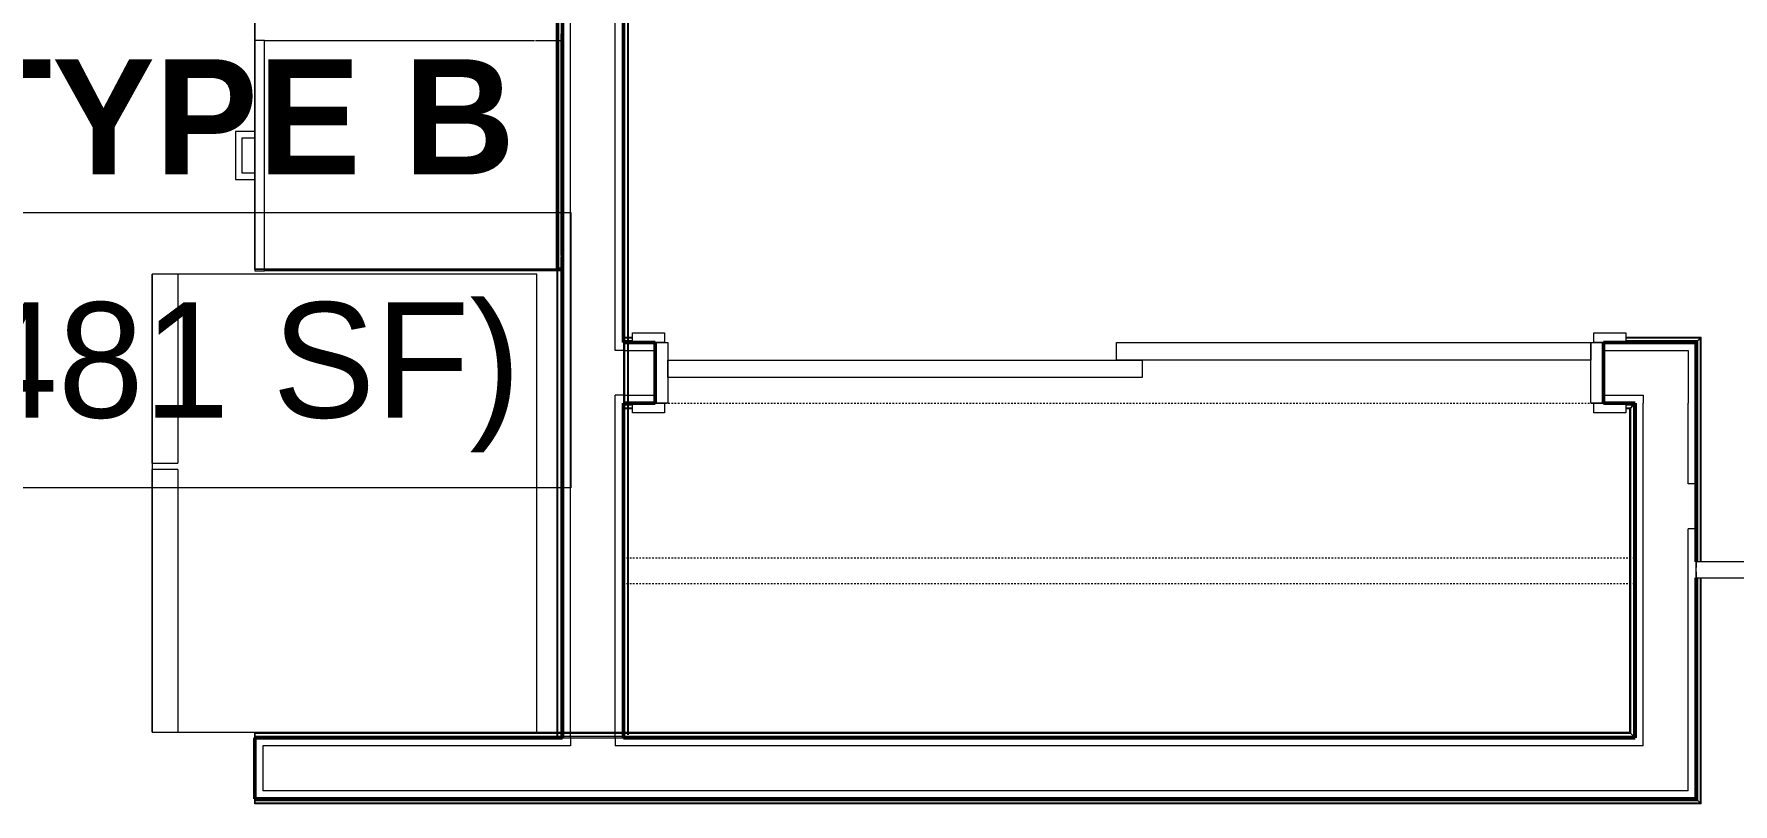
# Model space of a CAD drawing. Header units: inches. Extents: x -4235 to -464, y 9767 to 12347.
# Drawn here: x -3722.7 to -3590.2, y 10392.3 to 10452.4 of the extents above; entities that cross this region are included whole.
import ezdxf

# ---------------------------------------------------------------- set-up
doc = ezdxf.new("R2010")
doc.units = ezdxf.units.IN
doc.header["$MEASUREMENT"] = 0
doc.linetypes.add('Dash', pattern=[0.25, 0.125, -0.125])
for name, color, linetype, lineweight in [('0-1', 170, 'Continuous', 5), ('0-2', 10, 'Continuous', 9), ('A-AREA-IDEN', 2, 'Continuous', 9), ('A-DOOR-1', 7, 'Continuous', 9), ('A-DOOR-2', 130, 'Continuous', 20), ('A-DOOR-3', 250, 'Continuous', 50), ('A-DOOR-FRAM-1', 130, 'Continuous', 20), ('A-WALL-1', 250, 'Continuous', 50), ('A-WALL-2', 50, 'Continuous', 13), ('A-WALL-3', 10, 'Continuous', 9), ('A-WALL-4', 254, 'Continuous', 9), ('A-WALL-5', 7, 'Continuous', 9), ('A-WALL-6', 113, 'Continuous', 9), ('Q-CASE-1', 254, 'Continuous', 9), ('Q-CASE-2', 7, 'Continuous', 9), ('Q-CASE-4', 10, 'Continuous', 9), ('Q-CASE-HDLN-1', 7, 'Dash', 9), ('Q-SPCQ-1', 7, 'Continuous', 9)]:
    doc.layers.add(name, color=color, linetype=linetype, lineweight=lineweight)
doc.styles.add('Century Gothic', font='ufonts.com_century-gothic.ttf', dxfattribs={"height": 9})
doc.styles.add('Century Gothic_B', font='GOTHICB.TTF', dxfattribs={"height": 9})

# ---------------------------------------------------------------- blocks, each defined once
blk = doc.blocks.new('Basic Wall _ INT - W4BØF - _5_8 GYP - 2X4 WOOD_BATT_ - 5_8 GYP_ - ___-2693828-BACKGROUND - 3RD FLOOR')
at = {"layer": 'A-WALL-3'}
for p, q in [((-3676.74, 10428.49), (-3676.74, 10428.78)), ((-3676.74, 10428.78), (-3676.74, 10428.72)), ((-3676.74, 10428.72), (-3676.74, 10428.57)), ((-3676.74, 10428.57), (-3676.74, 10428.5)), ((-3676.74, 10428.43), (-3676.74, 10428.49)), ((-3676.74, 10428.39), (-3676.74, 10428.36)), ((-3676.58, 10428.72), (-3676.54, 10428.72)), ((-3676.52, 10428.72), (-3676.45, 10428.72)), ((-3676.42, 10428.72), (-3676.33, 10428.72)), ((-3598.52, 10428.36), (-3600.27, 10428.36)), ((-3593.05, 10428.36), (-3593.02, 10428.39)), ((-3592.91, 10428.5), (-3592.85, 10428.57)), ((-3592.84, 10428.57), (-3592.7, 10428.72)), ((-3592.7, 10428.72), (-3592.64, 10428.78))]:
    blk.add_line(p, q, dxfattribs=at)
at = {"layer": 'A-WALL-4'}
for p, q in [((-3676.74, 10428.41), (-3676.74, 10428.43)), ((-3676.74, 10428.36), (-3676.74, 10428.41)), ((-3676.02, 10428.36), (-3676.74, 10428.36)), ((-3676.58, 10428.78), (-3676.54, 10428.78)), ((-3676.52, 10428.78), (-3676.45, 10428.78)), ((-3676.42, 10428.78), (-3676.33, 10428.78)), ((-3676.33, 10428.72), (-3676.02, 10428.72)), ((-3598.52, 10428.72), (-3592.7, 10428.72)), ((-3593.05, 10428.36), (-3598.52, 10428.36))]:
    blk.add_line(p, q, dxfattribs=at)
at = {"layer": 'A-WALL-5'}
for p, q in [((-3676.02, 10428.49), (-3676.74, 10428.49)), ((-3676.33, 10428.78), (-3676.02, 10428.78)), ((-3598.52, 10428.78), (-3592.64, 10428.78)), ((-3592.92, 10428.49), (-3598.52, 10428.49))]:
    blk.add_line(p, q, dxfattribs=at)
at = {"layer": 'A-WALL-5', "flags": 128}
for points in [[(-3592.92, 10428.49), (-3592.93, 10428.49), (-3592.93, 10428.48), (-3592.95, 10428.47), (-3592.96, 10428.45), (-3592.98, 10428.43), (-3593.01, 10428.41)], [(-3592.64, 10428.78), (-3592.75, 10428.66), (-3592.85, 10428.57), (-3592.9, 10428.51), (-3592.92, 10428.49)]]:
    blk.add_lwpolyline(points, dxfattribs=at)
blk = doc.blocks.new('Basic Wall _ INT - W4BØF - _5_8 GYP - 2X4 WOOD_BATT_ - 5_8 GYP_ - ___-2693827-BACKGROUND - 3RD FLOOR')
at = {"layer": 'A-WALL-3'}
for p, q in [((-3676.74, 10423.61), (-3676.74, 10423.59)), ((-3676.74, 10423.49), (-3676.74, 10423.55)), ((-3676.74, 10423.2), (-3676.74, 10423.49)), ((-3676.74, 10423.47), (-3676.74, 10423.41)), ((-3676.74, 10423.41), (-3676.74, 10423.26)), ((-3676.74, 10423.26), (-3676.74, 10423.2)), ((-3676.59, 10423.26), (-3676.54, 10423.26)), ((-3676.52, 10423.26), (-3676.45, 10423.26)), ((-3676.43, 10423.26), (-3676.33, 10423.26)), ((-3598.21, 10423.2), (-3598.15, 10423.26)), ((-3598.15, 10423.26), (-3598, 10423.41)), ((-3598, 10423.41), (-3597.94, 10423.47)), ((-3597.82, 10423.59), (-3597.8, 10423.61))]:
    blk.add_line(p, q, dxfattribs=at)
at = {"layer": 'A-WALL-4'}
for p, q in [((-3676.74, 10423.57), (-3676.74, 10423.61)), ((-3676.02, 10423.61), (-3676.74, 10423.61)), ((-3676.74, 10423.55), (-3676.74, 10423.57)), ((-3676.59, 10423.2), (-3676.54, 10423.2)), ((-3676.52, 10423.2), (-3676.45, 10423.2)), ((-3676.43, 10423.2), (-3676.33, 10423.2)), ((-3676.33, 10423.26), (-3676.02, 10423.26)), ((-3597.8, 10423.61), (-3598.52, 10423.61)), ((-3598.52, 10423.26), (-3598.15, 10423.26))]:
    blk.add_line(p, q, dxfattribs=at)
at = {"layer": 'A-WALL-5'}
for p, q in [((-3676.74, 10423.49), (-3676.02, 10423.49)), ((-3676.33, 10423.2), (-3676.02, 10423.2)), ((-3598.52, 10423.49), (-3597.92, 10423.49)), ((-3598.52, 10423.2), (-3598.21, 10423.2))]:
    blk.add_line(p, q, dxfattribs=at)
at = {"layer": 'A-WALL-5', "flags": 128}
for points in [[(-3597.92, 10423.49), (-3597.94, 10423.47), (-3598, 10423.41), (-3598.09, 10423.32), (-3598.21, 10423.2)], [(-3597.84, 10423.57), (-3597.86, 10423.55), (-3597.88, 10423.53), (-3597.9, 10423.51), (-3597.91, 10423.5), (-3597.92, 10423.49), (-3597.92, 10423.49)]]:
    blk.add_lwpolyline(points, dxfattribs=at)
blk = doc.blocks.new('SLIDING - FLUSH - 6-0 x 6-8-3203588-BACKGROUND - 3RD FLOOR')
at = {"layer": 'A-DOOR-1'}
for p, q in [((-38.75, 3.25), (-36.25, 3.25)), ((-38.75, 2.5), (-38.75, 3.25)), ((-36.25, 3.25), (-36.25, 2.5)), ((36.25, 3.25), (38.75, 3.25)), ((36.25, 2.5), (36.25, 3.25)), ((38.75, 3.25), (38.75, 2.5)), ((-36.25, 2.5), (-38.75, 2.5)), ((38.75, 2.5), (36.25, 2.5)), ((-38.75, -2.25), (-36.25, -2.25)), ((-38.75, -3), (-38.75, -2.25)), ((-36.25, -2.25), (-36.25, -3)), ((36.25, -2.25), (38.75, -2.25)), ((36.25, -3), (36.25, -2.25)), ((38.75, -2.25), (38.75, -3)), ((-36.25, -3), (-38.75, -3)), ((38.75, -3), (36.25, -3))]:
    blk.add_line(p, q, dxfattribs=at)
at = {"layer": 'A-DOOR-2'}
for p, q in [((-1, -0.875), (-1, 0.5)), ((-1, 0.5), (36, 0.5)), ((36, 0.5), (36, -0.875)), ((-36, -2.25), (-36, -0.875)), ((-36, -0.875), (1, -0.875)), ((36, -0.875), (-1, -0.875)), ((1, -0.875), (1, -2.25)), ((1, -2.25), (-36, -2.25))]:
    blk.add_line(p, q, dxfattribs=at)
at = {"layer": 'A-DOOR-FRAM-1'}
for p, q in [((-37, -2.25), (-37, 2.5)), ((-37, 2.5), (-36, 2.5)), ((-36, 2.5), (-36, -2.25)), ((36, 2.5), (37, 2.5)), ((36, -2.25), (36, 2.5)), ((37, 2.5), (37, -2.25)), ((-36, -2.25), (-37, -2.25)), ((37, -2.25), (36, -2.25))]:
    blk.add_line(p, q, dxfattribs=at)
blk = doc.blocks.new('Basic Wall _ INT - W4BØF - _5_8 GYP - 2X4 WOOD_BATT_ - 5_8 GYP_ - ___-2693830-BACKGROUND - 3RD FLOOR')
at = {"layer": 'A-WALL-3'}
for p, q in [((-3676.72, 10546.99), (-3676.74, 10546.99)), ((-3676.74, 10546.99), (-3676.74, 10545.94)), ((-3676.54, 10546.99), (-3676.6, 10546.99)), ((-3676.39, 10546.99), (-3676.54, 10546.99)), ((-3676.33, 10546.99), (-3676.39, 10546.99)), ((-3676.39, 10545.94), (-3676.39, 10546.99)), ((-3676.74, 10428.36), (-3676.74, 10423.61)), ((-3676.39, 10428.66), (-3676.39, 10428.76)), ((-3676.39, 10428.57), (-3676.39, 10428.65)), ((-3676.39, 10428.51), (-3676.39, 10428.56)), ((-3676.39, 10423.61), (-3676.39, 10428.36)), ((-3676.39, 10423.41), (-3676.39, 10423.46)), ((-3676.39, 10423.32), (-3676.39, 10423.4)), ((-3676.39, 10423.2), (-3676.39, 10423.3)), ((-3676.39, 10397.82), (-3676.39, 10397.9)), ((-3676.39, 10397.72), (-3676.39, 10397.78)), ((-3676.74, 10397.49), (-3676.72, 10397.49)), ((-3676.62, 10397.49), (-3676.68, 10397.49)), ((-3676.33, 10397.49), (-3676.62, 10397.49)), ((-3676.6, 10397.49), (-3676.54, 10397.49)), ((-3676.54, 10397.49), (-3676.39, 10397.49)), ((-3676.39, 10397.49), (-3676.33, 10397.49))]:
    blk.add_line(p, q, dxfattribs=at)
at = {"layer": 'A-WALL-4'}
for p, q in [((-3676.74, 10546.99), (-3676.7, 10546.99)), ((-3676.7, 10546.99), (-3676.62, 10546.99)), ((-3676.62, 10545.94), (-3676.62, 10546.99)), ((-3676.62, 10546.99), (-3676.33, 10546.99)), ((-3676.33, 10545.94), (-3676.33, 10546.99)), ((-3676.74, 10545.94), (-3676.74, 10428.36)), ((-3676.39, 10428.78), (-3676.39, 10545.94)), ((-3676.62, 10423.65), (-3676.62, 10428.33)), ((-3676.33, 10428.66), (-3676.33, 10428.76)), ((-3676.33, 10428.57), (-3676.33, 10428.64)), ((-3676.33, 10428.51), (-3676.33, 10428.56)), ((-3676.33, 10423.61), (-3676.33, 10428.36)), ((-3676.74, 10423.61), (-3676.74, 10397.49)), ((-3676.39, 10397.9), (-3676.39, 10423.2)), ((-3676.33, 10423.41), (-3676.33, 10423.46)), ((-3676.33, 10423.32), (-3676.33, 10423.4)), ((-3676.33, 10423.2), (-3676.33, 10423.3)), ((-3676.33, 10397.82), (-3676.33, 10397.9)), ((-3676.33, 10397.72), (-3676.33, 10397.78)), ((-3676.7, 10397.49), (-3676.74, 10397.49)), ((-3676.68, 10397.49), (-3676.7, 10397.49))]:
    blk.add_line(p, q, dxfattribs=at)
at = {"layer": 'A-WALL-5'}
for p, q in [((-3676.62, 10428.36), (-3676.62, 10545.94)), ((-3676.33, 10428.78), (-3676.33, 10545.94)), ((-3676.62, 10397.49), (-3676.62, 10423.61)), ((-3676.33, 10397.9), (-3676.33, 10423.2))]:
    blk.add_line(p, q, dxfattribs=at)
blk = doc.blocks.new('Basic Wall _ INT - W4BØF - _5_8 GYP - 2X4 WOOD_BATT_ - 5_8 GYP_ - ___-2693829-BACKGROUND - 3RD FLOOR')
at = {"layer": 'A-WALL-3'}
for p, q in [((-3681.84, 10546.99), (-3681.9, 10546.99)), ((-3681.7, 10546.99), (-3681.84, 10546.99)), ((-3681.84, 10545.94), (-3681.84, 10546.99)), ((-3681.63, 10546.99), (-3681.69, 10546.99)), ((-3681.49, 10546.99), (-3681.52, 10546.99)), ((-3681.49, 10546.99), (-3681.49, 10545.94)), ((-3681.84, 10543.51), (-3681.84, 10545.94)), ((-3681.62, 10545.94), (-3681.62, 10545.13)), ((-3681.62, 10545.04), (-3681.62, 10509.94)), ((-3681.49, 10545.94), (-3681.49, 10509.94)), ((-3681.84, 10509.94), (-3681.84, 10543.42)), ((-3681.49, 10509.94), (-3681.49, 10476.94)), ((-3681.84, 10476.44), (-3681.84, 10476.94)), ((-3681.62, 10476.94), (-3681.62, 10476.44)), ((-3681.49, 10476.94), (-3681.49, 10476.44)), ((-3681.84, 10437.06), (-3681.84, 10452.44)), ((-3681.62, 10452.44), (-3681.62, 10435.15)), ((-3681.49, 10452.44), (-3681.49, 10434.09)), ((-3681.84, 10434.09), (-3681.84, 10437.01)), ((-3681.62, 10435.05), (-3681.62, 10434.09)), ((-3681.84, 10397.81), (-3681.84, 10397.9)), ((-3681.84, 10397.71), (-3681.84, 10397.78)), ((-3681.62, 10397.49), (-3681.9, 10397.49)), ((-3681.9, 10397.49), (-3681.84, 10397.49)), ((-3681.84, 10397.65), (-3681.84, 10397.69)), ((-3681.84, 10397.49), (-3681.7, 10397.49)), ((-3681.69, 10397.49), (-3681.63, 10397.49)), ((-3681.56, 10397.49), (-3681.62, 10397.49)), ((-3681.52, 10397.49), (-3681.49, 10397.49))]:
    blk.add_line(p, q, dxfattribs=at)
at = {"layer": 'A-WALL-4'}
for p, q in [((-3681.9, 10546.99), (-3681.62, 10546.99)), ((-3681.9, 10545.94), (-3681.9, 10546.99)), ((-3681.62, 10546.99), (-3681.62, 10545.94)), ((-3681.62, 10546.99), (-3681.53, 10546.99)), ((-3681.53, 10546.99), (-3681.49, 10546.99)), ((-3681.9, 10520.19), (-3681.9, 10520.94)), ((-3681.9, 10476.44), (-3681.9, 10476.94)), ((-3681.9, 10437.59), (-3681.9, 10452.44)), ((-3681.9, 10434.09), (-3681.9, 10437.53)), ((-3681.84, 10397.9), (-3681.84, 10434.09)), ((-3681.49, 10434.09), (-3681.49, 10397.49)), ((-3681.9, 10397.81), (-3681.9, 10397.9)), ((-3681.9, 10397.71), (-3681.9, 10397.78)), ((-3681.9, 10397.65), (-3681.9, 10397.69)), ((-3681.53, 10397.49), (-3681.56, 10397.49)), ((-3681.49, 10397.49), (-3681.53, 10397.49))]:
    blk.add_line(p, q, dxfattribs=at)
at = {"layer": 'A-WALL-5'}
for p, q in [((-3681.9, 10397.9), (-3681.9, 10434.09)), ((-3681.62, 10434.09), (-3681.62, 10397.49))]:
    blk.add_line(p, q, dxfattribs=at)
blk = doc.blocks.new('Basic Wall _ INT - W4BØF - _5_8 GYP - 2X4 WOOD_BATT_ - 5_8 GYP_ - ___-2693832-BACKGROUND - 3RD FLOOR')
at = {"layer": 'A-WALL-3'}
for p, q in [((-3593.02, 10392.72), (-3593.05, 10392.74)), ((-3592.85, 10392.54), (-3592.91, 10392.6)), ((-3592.7, 10392.39), (-3592.84, 10392.53)), ((-3592.64, 10392.33), (-3592.7, 10392.39))]:
    blk.add_line(p, q, dxfattribs=at)
at = {"layer": 'A-WALL-4'}
for p, q in [((-3705.49, 10392.74), (-3705.49, 10392.72)), ((-3705.49, 10392.74), (-3593.05, 10392.74)), ((-3705.49, 10392.6), (-3705.49, 10392.54)), ((-3705.49, 10392.53), (-3705.49, 10392.39)), ((-3705.49, 10392.39), (-3705.49, 10392.33)), ((-3592.7, 10392.39), (-3705.49, 10392.39))]:
    blk.add_line(p, q, dxfattribs=at)
at = {"layer": 'A-WALL-5'}
for p, q in [((-3705.49, 10392.7), (-3705.49, 10392.74)), ((-3705.49, 10392.61), (-3705.49, 10392.7)), ((-3705.49, 10392.61), (-3592.92, 10392.61)), ((-3705.49, 10392.33), (-3705.49, 10392.61)), ((-3592.64, 10392.33), (-3705.49, 10392.33))]:
    blk.add_line(p, q, dxfattribs=at)
at = {"layer": 'A-WALL-5', "flags": 128}
for points in [[(-3593.01, 10392.7), (-3592.98, 10392.68), (-3592.96, 10392.66), (-3592.95, 10392.64), (-3592.93, 10392.63), (-3592.93, 10392.62), (-3592.92, 10392.61)], [(-3592.92, 10392.61), (-3592.9, 10392.59), (-3592.85, 10392.54), (-3592.75, 10392.45), (-3592.64, 10392.33)]]:
    blk.add_lwpolyline(points, dxfattribs=at)
blk = doc.blocks.new('Basic Wall _ INT - W4BØF - _5_8 GYP - 2X4 WOOD_BATT_ - 5_8 GYP_ - ___-2693831-BACKGROUND - 3RD FLOOR')
at = {"layer": 'A-WALL-3'}
for p, q in [((-3681.79, 10397.84), (-3681.9, 10397.84)), ((-3681.69, 10397.84), (-3681.78, 10397.84)), ((-3681.64, 10397.84), (-3681.69, 10397.84)), ((-3680.87, 10397.84), (-3681.49, 10397.84)), ((-3677.37, 10397.84), (-3680.82, 10397.84)), ((-3676.74, 10397.84), (-3677.36, 10397.84)), ((-3676.54, 10397.84), (-3676.6, 10397.84)), ((-3676.45, 10397.84), (-3676.54, 10397.84)), ((-3676.33, 10397.84), (-3676.45, 10397.84)), ((-3598.15, 10397.84), (-3598.21, 10397.9)), ((-3598, 10397.7), (-3598.15, 10397.84)), ((-3681.49, 10397.49), (-3676.74, 10397.49)), ((-3597.94, 10397.63), (-3598, 10397.69)), ((-3597.8, 10397.49), (-3597.82, 10397.51))]:
    blk.add_line(p, q, dxfattribs=at)
at = {"layer": 'A-WALL-4'}
for p, q in [((-3705.49, 10397.9), (-3705.49, 10397.84)), ((-3705.49, 10397.84), (-3705.49, 10397.7)), ((-3681.9, 10397.84), (-3705.49, 10397.84)), ((-3681.79, 10397.9), (-3681.9, 10397.9)), ((-3681.69, 10397.9), (-3681.78, 10397.9)), ((-3681.64, 10397.9), (-3681.69, 10397.9)), ((-3680.82, 10397.9), (-3681.49, 10397.9)), ((-3677.37, 10397.9), (-3680.81, 10397.9)), ((-3676.74, 10397.9), (-3677.36, 10397.9)), ((-3676.54, 10397.9), (-3676.6, 10397.9)), ((-3676.45, 10397.9), (-3676.54, 10397.9)), ((-3676.33, 10397.9), (-3676.45, 10397.9)), ((-3598.15, 10397.84), (-3676.33, 10397.84)), ((-3705.49, 10397.69), (-3705.49, 10397.63)), ((-3705.49, 10397.51), (-3705.49, 10397.49)), ((-3705.49, 10397.49), (-3681.49, 10397.49)), ((-3680.87, 10397.61), (-3681.49, 10397.61)), ((-3677.37, 10397.61), (-3680.85, 10397.61)), ((-3676.74, 10397.61), (-3677.36, 10397.61)), ((-3676.74, 10397.49), (-3597.8, 10397.49))]:
    blk.add_line(p, q, dxfattribs=at)
at = {"layer": 'A-WALL-5'}
for p, q in [((-3705.49, 10397.61), (-3705.49, 10397.9)), ((-3681.9, 10397.9), (-3705.49, 10397.9)), ((-3598.21, 10397.9), (-3676.33, 10397.9)), ((-3681.49, 10397.61), (-3705.49, 10397.61)), ((-3705.49, 10397.53), (-3705.49, 10397.61)), ((-3705.49, 10397.49), (-3705.49, 10397.53)), ((-3597.92, 10397.61), (-3676.74, 10397.61))]:
    blk.add_line(p, q, dxfattribs=at)
at = {"layer": 'A-WALL-5', "flags": 128}
for points in [[(-3598.21, 10397.9), (-3598.09, 10397.78), (-3598, 10397.69), (-3597.94, 10397.63), (-3597.92, 10397.61)], [(-3597.92, 10397.61), (-3597.92, 10397.61), (-3597.91, 10397.6), (-3597.9, 10397.59), (-3597.88, 10397.57), (-3597.86, 10397.55), (-3597.84, 10397.53)]]:
    blk.add_lwpolyline(points, dxfattribs=at)
blk = doc.blocks.new('Basic Wall _ INT - W4BØF - _5_8 GYP - 2X4 WOOD_BATT_ - 5_8 GYP_ - ___-2693834-BACKGROUND - 3RD FLOOR')
at = {"layer": 'A-WALL-3'}
for p, q in [((-3598.15, 10423.26), (-3598.21, 10423.2)), ((-3598, 10423.41), (-3598.15, 10423.26)), ((-3597.94, 10423.47), (-3598, 10423.41)), ((-3597.8, 10423.61), (-3597.82, 10423.59)), ((-3598.21, 10397.9), (-3598.15, 10397.84)), ((-3598.15, 10397.84), (-3598, 10397.7)), ((-3598, 10397.69), (-3597.94, 10397.63)), ((-3597.82, 10397.51), (-3597.8, 10397.49))]:
    blk.add_line(p, q, dxfattribs=at)
at = {"layer": 'A-WALL-4'}
for p, q in [((-3598.15, 10397.84), (-3598.15, 10423.26)), ((-3597.8, 10423.61), (-3597.8, 10397.49))]:
    blk.add_line(p, q, dxfattribs=at)
at = {"layer": 'A-WALL-5'}
for p, q in [((-3598.21, 10397.9), (-3598.21, 10423.2)), ((-3597.92, 10423.49), (-3597.92, 10397.61))]:
    blk.add_line(p, q, dxfattribs=at)
at = {"layer": 'A-WALL-5', "flags": 128}
for points in [[(-3598.21, 10423.2), (-3598.09, 10423.32), (-3598, 10423.41), (-3597.94, 10423.47), (-3597.92, 10423.49)], [(-3597.92, 10423.49), (-3597.92, 10423.49), (-3597.91, 10423.5), (-3597.9, 10423.51), (-3597.88, 10423.53), (-3597.86, 10423.55), (-3597.84, 10423.57)], [(-3597.92, 10397.61), (-3597.94, 10397.63), (-3598, 10397.69), (-3598.09, 10397.78), (-3598.21, 10397.9)], [(-3597.84, 10397.53), (-3597.86, 10397.55), (-3597.88, 10397.57), (-3597.9, 10397.59), (-3597.91, 10397.6), (-3597.92, 10397.61), (-3597.92, 10397.61)]]:
    blk.add_lwpolyline(points, dxfattribs=at)
blk = doc.blocks.new('Basic Wall _ INT - W4BØF - _5_8 GYP - 2X4 WOOD_BATT_ - 5_8 GYP_ - ___-2693833-BACKGROUND - 3RD FLOOR')
at = {"layer": 'A-WALL-3'}
for p, q in [((-3593.02, 10428.39), (-3593.05, 10428.36)), ((-3592.85, 10428.57), (-3592.91, 10428.5)), ((-3592.7, 10428.72), (-3592.84, 10428.57)), ((-3592.64, 10428.78), (-3592.7, 10428.72)), ((-3593.05, 10411.22), (-3593.05, 10410.78)), ((-3593.05, 10410.45), (-3593.05, 10410.01)), ((-3593.05, 10392.74), (-3593.02, 10392.72)), ((-3592.91, 10392.6), (-3592.85, 10392.54)), ((-3592.84, 10392.53), (-3592.7, 10392.39)), ((-3592.7, 10392.39), (-3592.64, 10392.33))]:
    blk.add_line(p, q, dxfattribs=at)
at = {"layer": 'A-WALL-4'}
for p, q in [((-3593.05, 10428.36), (-3593.05, 10411.24)), ((-3592.7, 10411.24), (-3592.7, 10428.72)), ((-3593.05, 10409.99), (-3593.05, 10392.74)), ((-3592.7, 10392.39), (-3592.7, 10409.99))]:
    blk.add_line(p, q, dxfattribs=at)
at = {"layer": 'A-WALL-5'}
for p, q in [((-3592.92, 10411.24), (-3592.92, 10428.49)), ((-3592.64, 10411.24), (-3592.64, 10428.78)), ((-3592.92, 10392.61), (-3592.92, 10409.99)), ((-3592.64, 10392.33), (-3592.64, 10409.99))]:
    blk.add_line(p, q, dxfattribs=at)
at = {"layer": 'A-WALL-5', "flags": 128}
for points in [[(-3593.01, 10428.41), (-3592.98, 10428.43), (-3592.96, 10428.45), (-3592.95, 10428.47), (-3592.93, 10428.48), (-3592.93, 10428.49), (-3592.92, 10428.49)], [(-3592.92, 10428.49), (-3592.9, 10428.51), (-3592.85, 10428.57), (-3592.75, 10428.66), (-3592.64, 10428.78)], [(-3592.92, 10392.61), (-3592.93, 10392.62), (-3592.93, 10392.63), (-3592.95, 10392.64), (-3592.96, 10392.66), (-3592.98, 10392.68), (-3593.01, 10392.7)], [(-3592.64, 10392.33), (-3592.75, 10392.45), (-3592.85, 10392.54), (-3592.9, 10392.59), (-3592.92, 10392.61)]]:
    blk.add_lwpolyline(points, dxfattribs=at)
blk = doc.blocks.new('BARN - FLUSH - 3-0 x 7-0 BARN DOOR-3238941-BACKGROUND - 3RD FLOOR')
at = {"layer": 'A-DOOR-1'}
for p, q in [((18, 5.57), (-60, 5.57)), ((-60, 4.95), (-60, 5.57)), ((-56, 6), (-54.5, 6)), ((-56, 6), (-56, 5.67)), ((-56, 5.67), (-54.5, 5.67)), ((-54.5, 5.67), (-54.5, 6)), ((-23.5, 6), (-22, 6)), ((-23.5, 5.67), (-23.5, 6)), ((-23.5, 5.67), (-22, 5.67)), ((-22, 6), (-22, 5.67)), ((18, 5.57), (18, 4.95)), ((-60, 4.32), (-60, 4.95)), ((-60, 4.32), (18, 4.32)), ((-52, 4.07), (-26, 4.07)), ((18, 4.95), (18, 4.32))]:
    blk.add_line(p, q, dxfattribs=at)
at = {"layer": 'A-DOOR-3'}
for p, q in [((-57, 5.82), (-56, 5.82)), ((-57, 5.57), (-57, 5.82)), ((-54.5, 5.82), (-23.5, 5.82)), ((-22, 5.82), (-21, 5.82)), ((-21, 5.82), (-21, 5.57)), ((-57, 4.07), (-57, 4.32)), ((-52, 4.07), (-57, 4.07)), ((-52, 4.33), (-52, 4.07)), ((-26, 4.07), (-26, 4.32)), ((-21, 4.07), (-26, 4.07)), ((-21, 4.32), (-21, 4.07))]:
    blk.add_line(p, q, dxfattribs=at)
blk = doc.blocks.new('OD_CW_Closet - OD_CW_Closet-3241400-BACKGROUND - 3RD FLOOR')
at = {"layer": 'Q-CASE-HDLN-1'}
for p, q in [((0.74, -24), (0.74, 2.12)), ((0.74, 2.12), (79.68, 2.12)), ((79.68, 2.12), (79.68, -24)), ((0.74, -9.94), (79.68, -9.94)), ((0.74, -11.94), (79.68, -11.94)), ((79.68, -24), (0.74, -24))]:
    blk.add_line(p, q, dxfattribs=at)
blk = doc.blocks.new('Refrigerator_-_Side-by-Side_6047 - 36_ X 30_-345559-BACKGROUND - 3RD FLOOR')
at = {"layer": 'Q-SPCQ-1'}
for p, q in [((17.87, 14.42), (-17.88, 14.42)), ((-17.88, 14.42), (-17.88, -15.58)), ((17.87, -15.58), (17.87, 14.42)), ((-17.88, -13.58), (-3.13, -13.58)), ((-17.88, -13.58), (-17.88, -15.58)), ((-3.13, -15.58), (-3.13, -13.58)), ((-2.63, -13.58), (17.87, -13.58)), ((-2.63, -13.58), (-2.63, -15.58)), ((17.87, -15.58), (17.87, -13.58)), ((-17.88, -15.58), (17.87, -15.58)), ((-3.13, -15.58), (-17.88, -15.58)), ((17.87, -15.58), (-2.63, -15.58))]:
    blk.add_line(p, q, dxfattribs=at)
blk = doc.blocks.new('Base Cabinet 3 Drawer 230 - Base Cabinet 3 Drawer 230 18_-V225-BACKGROUND - 3RD FLOOR')
at = {"layer": 'Q-CASE-1'}
for p, q in [((9.59, 0), (9.74, 0)), ((-8.26, -2.11), (-8.26, -0.38)), ((-8.26, -23.25), (-8.26, -2.18)), ((-8.26, -23.25), (-8.26, -24)), ((9.59, -23.25), (-8.26, -23.25))]:
    blk.add_line(p, q, dxfattribs=at)
at = {"layer": 'Q-CASE-2'}
for p, q in [((9.74, 0), (9.74, -23.25)), ((9.74, -23.25), (9.59, -23.25)), ((9.74, -24), (9.74, -23.25)), ((-8.26, -24), (9.74, -24)), ((-1.14, -24), (-0.64, -24)), ((-1.14, -24), (-1.14, -25.5)), ((-0.64, -25), (-0.64, -24)), ((2.11, -25), (-0.64, -25)), ((2.61, -24), (2.11, -24)), ((2.11, -24), (2.11, -25)), ((2.61, -25.5), (2.61, -24)), ((-1.14, -25.5), (2.61, -25.5))]:
    blk.add_line(p, q, dxfattribs=at)
at = {"layer": 'Q-CASE-4'}
for p, q in [((-8.26, -0.38), (-8.26, 0)), ((-8.26, 0), (9.59, 0))]:
    blk.add_line(p, q, dxfattribs=at)
blk = doc.blocks.new('CTR - 1st Phase - Unit Layouts_rvt-2-BACKGROUND - 3RD FLOOR')
at = {"layer": 'A-WALL-1'}
for p, q in [((-3681.49, 10546.99), (-3681.49, 10397.49)), ((-3676.74, 10428.36), (-3676.74, 10546.99)), ((-3681.49, 10434.09), (-3681.49, 10545.94)), ((-3681.87, 10509.69), (-3681.87, 10434.09)), ((-3681.87, 10434.09), (-3681.49, 10434.09)), ((-3674.27, 10428.36), (-3676.74, 10428.36)), ((-3674.27, 10423.61), (-3674.27, 10428.36)), ((-3593.05, 10428.36), (-3600.27, 10428.36)), ((-3600.27, 10428.36), (-3600.27, 10423.61)), ((-3593.05, 10427.74), (-3593.05, 10428.36)), ((-3593.05, 10423.61), (-3593.05, 10427.74)), ((-3676.74, 10423.61), (-3674.27, 10423.61)), ((-3676.74, 10397.49), (-3676.74, 10423.61)), ((-3600.27, 10423.61), (-3597.8, 10423.61)), ((-3597.8, 10423.61), (-3597.8, 10397.49)), ((-3593.05, 10411.24), (-3593.05, 10423.61)), ((-3593.05, 10392.74), (-3593.05, 10409.99)), ((-3681.49, 10397.49), (-3705.49, 10397.49)), ((-3705.49, 10397.49), (-3705.49, 10396.86)), ((-3705.49, 10396.86), (-3705.49, 10393.36)), ((-3597.8, 10397.49), (-3676.74, 10397.49)), ((-3705.49, 10393.36), (-3705.49, 10392.74)), ((-3705.49, 10392.74), (-3597.8, 10392.74)), ((-3597.8, 10392.74), (-3593.67, 10392.74)), ((-3593.67, 10392.74), (-3593.05, 10392.74))]:
    blk.add_line(p, q, dxfattribs=at)
at = {"layer": 'A-WALL-2'}
for p, q in [((-3680.87, 10397.49), (-3680.87, 10546.36)), ((-3677.37, 10427.74), (-3677.37, 10546.36)), ((-3676.74, 10427.74), (-3677.37, 10427.74)), ((-3676.74, 10427.74), (-3674.27, 10427.74)), ((-3600.27, 10427.74), (-3593.67, 10427.74)), ((-3593.67, 10427.74), (-3593.67, 10424.24)), ((-3676.74, 10424.24), (-3677.37, 10424.24)), ((-3677.37, 10397.49), (-3677.37, 10424.24)), ((-3676.74, 10424.24), (-3674.27, 10424.24)), ((-3600.27, 10424.24), (-3597.17, 10424.24)), ((-3597.17, 10424.24), (-3597.17, 10423.61)), ((-3593.67, 10424.24), (-3593.67, 10423.61)), ((-3597.17, 10396.86), (-3597.17, 10423.61)), ((-3593.67, 10417.31), (-3593.67, 10423.61)), ((-3593.05, 10417.31), (-3593.67, 10417.31)), ((-3593.05, 10413.81), (-3593.67, 10413.81)), ((-3593.67, 10393.36), (-3593.67, 10413.81)), ((-3704.87, 10396.86), (-3704.87, 10393.36)), ((-3680.87, 10396.86), (-3704.87, 10396.86)), ((-3680.87, 10397.49), (-3680.87, 10396.86)), ((-3677.37, 10397.49), (-3677.37, 10396.86)), ((-3597.8, 10396.86), (-3677.37, 10396.86)), ((-3597.17, 10396.86), (-3597.8, 10396.86)), ((-3597.8, 10393.36), (-3704.87, 10393.36)), ((-3597.17, 10393.36), (-3597.8, 10393.36)), ((-3593.67, 10393.36), (-3597.17, 10393.36))]:
    blk.add_line(p, q, dxfattribs=at)
at = {"layer": 'A-WALL-3'}
for p, q in [((-3681.49, 10434.09), (-3681.49, 10545.94)), ((-3676.74, 10428.78), (-3676.74, 10545.94)), ((-3681.49, 10452.44), (-3681.49, 10434.09)), ((-3681.49, 10434.09), (-3681.49, 10397.9)), ((-3676.74, 10428.51), (-3676.74, 10428.78)), ((-3676.54, 10428.36), (-3676.58, 10428.36)), ((-3676.45, 10428.36), (-3676.52, 10428.36)), ((-3676.33, 10428.36), (-3676.42, 10428.36)), ((-3676.02, 10428.36), (-3676.33, 10428.36)), ((-3674.27, 10428.36), (-3674.27, 10423.61)), ((-3598.52, 10428.36), (-3600.27, 10428.36)), ((-3600.27, 10423.61), (-3600.27, 10428.36)), ((-3593.05, 10428.36), (-3598.52, 10428.36)), ((-3593.05, 10428.36), (-3593.05, 10423.61)), ((-3676.74, 10423.2), (-3676.74, 10423.47)), ((-3676.74, 10397.9), (-3676.74, 10423.2)), ((-3676.59, 10423.61), (-3676.54, 10423.61)), ((-3676.52, 10423.61), (-3676.45, 10423.61)), ((-3676.43, 10423.61), (-3676.33, 10423.61)), ((-3676.33, 10423.61), (-3676.02, 10423.61)), ((-3598.52, 10423.61), (-3597.8, 10423.61)), ((-3597.8, 10423.61), (-3597.8, 10397.49)), ((-3593.05, 10411.24), (-3593.05, 10423.61)), ((-3593.05, 10410.78), (-3593.05, 10411.22)), ((-3593.05, 10410.01), (-3593.05, 10410.45)), ((-3593.05, 10392.74), (-3593.05, 10409.99)), ((-3681.49, 10397.9), (-3681.49, 10397.81)), ((-3681.49, 10397.78), (-3681.49, 10397.71)), ((-3676.74, 10397.82), (-3676.74, 10397.9)), ((-3676.74, 10397.72), (-3676.74, 10397.78)), ((-3681.9, 10397.49), (-3705.49, 10397.49)), ((-3681.64, 10397.49), (-3681.9, 10397.49)), ((-3681.49, 10397.69), (-3681.49, 10397.65)), ((-3676.33, 10397.49), (-3676.6, 10397.49)), ((-3597.8, 10397.49), (-3676.33, 10397.49)), ((-3705.49, 10392.74), (-3597.8, 10392.74)), ((-3593.05, 10392.74), (-3597.8, 10392.74))]:
    blk.add_line(p, q, dxfattribs=at)
at = {"layer": 'A-WALL-4'}
for p, q in [((-3681.87, 10509.69), (-3681.87, 10434.09)), ((-3681.49, 10434.09), (-3681.87, 10434.09)), ((-3705.49, 10392.74), (-3705.49, 10397.49))]:
    blk.add_line(p, q, dxfattribs=at)
at = {"layer": 'A-WALL-6'}
for p, q in [((-3681.49, 10434.09), (-3681.49, 10545.94)), ((-3681.49, 10545.94), (-3681.49, 10434.09)), ((-3705.49, 10477.58), (-3705.49, 10434.09)), ((-3705.49, 10434.09), (-3705.49, 10477.58)), ((-3705.49, 10434.09), (-3681.87, 10434.09)), ((-3681.87, 10434.09), (-3705.49, 10434.09)), ((-3681.87, 10434.09), (-3681.49, 10434.09)), ((-3681.49, 10434.09), (-3681.87, 10434.09))]:
    blk.add_line(p, q, dxfattribs=at)
at = {"layer": '0-2'}
for name, p in [('Basic Wall _ INT - W4BØF - _5_8 GYP - 2X4 WOOD_BATT_ - 5_8 GYP_ - ___-2693829-BACKGROUND - 3RD FLOOR', (0, 0)), ('Basic Wall _ INT - W4BØF - _5_8 GYP - 2X4 WOOD_BATT_ - 5_8 GYP_ - ___-2693830-BACKGROUND - 3RD FLOOR', (0, 0)), ('Basic Wall _ INT - W4BØF - _5_8 GYP - 2X4 WOOD_BATT_ - 5_8 GYP_ - ___-2693828-BACKGROUND - 3RD FLOOR', (0, 0)), ('Basic Wall _ INT - W4BØF - _5_8 GYP - 2X4 WOOD_BATT_ - 5_8 GYP_ - ___-2693833-BACKGROUND - 3RD FLOOR', (0, 0)), ('Basic Wall _ INT - W4BØF - _5_8 GYP - 2X4 WOOD_BATT_ - 5_8 GYP_ - ___-2693827-BACKGROUND - 3RD FLOOR', (0, 0)), ('OD_CW_Closet - OD_CW_Closet-3241400-BACKGROUND - 3RD FLOOR', (-3677.48, 10421.49)), ('Basic Wall _ INT - W4BØF - _5_8 GYP - 2X4 WOOD_BATT_ - 5_8 GYP_ - ___-2693834-BACKGROUND - 3RD FLOOR', (0, 0)), ('Basic Wall _ INT - W4BØF - _5_8 GYP - 2X4 WOOD_BATT_ - 5_8 GYP_ - ___-2693831-BACKGROUND - 3RD FLOOR', (0, 0)), ('Basic Wall _ INT - W4BØF - _5_8 GYP - 2X4 WOOD_BATT_ - 5_8 GYP_ - ___-2693832-BACKGROUND - 3RD FLOOR', (0, 0))]:
    blk.add_blockref(name, p, dxfattribs=at)
for name, p, rotation in [('Base Cabinet 3 Drawer 230 - Base Cabinet 3 Drawer 230 18_-V225-BACKGROUND - 3RD FLOOR', (-3681.49, 10443.68), 269.9999999999884), ('Refrigerator_-_Side-by-Side_6047 - 36_ X 30_-345559-BACKGROUND - 3RD FLOOR', (-3697.91, 10415.81), 269.999999999987), ('SLIDING - FLUSH - 6-0 x 6-8-3203588-BACKGROUND - 3RD FLOOR', (-3637.27, 10426.11), 180), ('BARN - FLUSH - 3-0 x 7-0 BARN DOOR-3238941-BACKGROUND - 3RD FLOOR', (-3575.05, 10415.56), 180)]:
    blk.add_blockref(name, p, dxfattribs=dict(at, rotation=rotation))

msp = doc.modelspace()

# ---------------------------------------------------------------- linework, layer by layer
at = {"layer": 'A-AREA-IDEN', "flags": 128}
msp.add_lwpolyline([(-3765.33, 10438.49), (-3680.83, 10438.49), (-3680.83, 10417), (-3765.33, 10417)], close=True, dxfattribs=at)

# ---------------------------------------------------------------- block references
at = {"layer": '0-1'}
msp.add_blockref('CTR - 1st Phase - Unit Layouts_rvt-2-BACKGROUND - 3RD FLOOR', (0, 0), dxfattribs=at)

# ---------------------------------------------------------------- texts
at = {"layer": 'A-AREA-IDEN', "char_height": 9, "attachment_point": 1}
for s, insert, width, style in [('ADA TYPE B', (-3758.08, 10450.47), 84.537, 'Century Gothic_B'), ('328 - (481 SF)', (-3762.33, 10431.49), 94.839, 'Century Gothic')]:
    msp.add_mtext(s, dxfattribs=dict(at, insert=insert, width=width, style=style))

doc.saveas('drawing.dxf')
